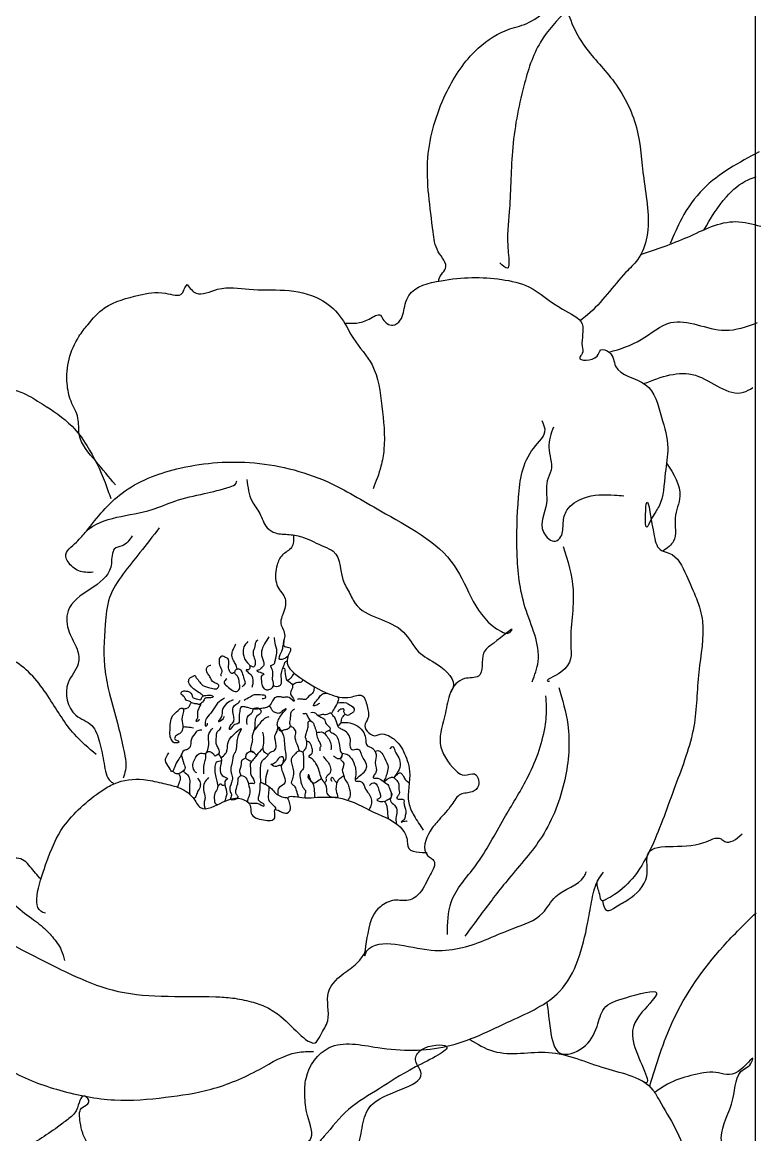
# Model space of a CAD drawing. Header units: millimetres. Extents: x 14385 to 129787, y 107826 to 186798.
# Drawn here: x 30269 to 30772, y 113952 to 114710 of the extents above; entities that cross this region are included whole.
import ezdxf

# ---------------------------------------------------------------- set-up
doc = ezdxf.new("R2010")
doc.units = ezdxf.units.MM
doc.header["$LTSCALE"] = 1000

msp = doc.modelspace()

# ---------------------------------------------------------------- linework, layer by layer
at = {"color": 2, "linetype": 'ByBlock', "ltscale": 3000}
msp.add_lwpolyline([(28937.32713804033, 115639.5779096198), (30768.23601904896, 115639.5779096198), (30768.23601904896, 112879.3519922805), (28937.32713804033, 112879.3519922805)], close=True, dxfattribs=at)
at = {"color": 8, "linetype": 'ByBlock', "ltscale": 3000}
for points, start_tangent in [([(29815.98690398876, 114747.6896776449), (29824.14331330045, 114749.7690652784), (29834.853708082, 114758.1783117878), (29840.97589906177, 114759.7089377016), (29857.80504538969, 114763.5303935881), (29869.28243376, 114762.7661024106), (29882.29036987538, 114755.8854382557), (29887.64556726639, 114749.7690652784), (29881.52337628661, 114768.118184211), (29883.82091762044, 114781.1152213437), (29885.3514653655, 114793.3479672989), (29892.2372105011, 114806.3450044312), (29908.30280267319, 114818.5777503865), (29910.59690457408, 114826.2227057184), (29912.12745231914, 114829.2819139871), (29921.31073878857, 114820.106332741), (29955.73946446704, 114803.2878397221), (29951.14782123186, 114805.5807132542), (29953.44536256616, 114813.9899597636), (29955.73946446704, 114821.6349150955), (29965.6863050923, 114832.3390786962), (29972.5720502279, 114842.2789511194), (29994.75983337977, 114847.6289893605), (30013.12296688615, 114846.100407006), (30016.1840623758, 114845.3361158285), (30020.77226617758, 114849.1596152743), (30033.78020229295, 114855.2759882521), (30043.72704291821, 114857.5688617837), (30039.1353996835, 114850.6881976288), (30038.37184552767, 114842.2789511194), (30041.42950158438, 114830.0462051642), (30056.73153960065, 114806.3450044312), (30060.55962867953, 114787.2315943211), (30060.55962867953, 114778.8223478117), (30060.55962867953, 114772.7059748343), (30066.67838022637, 114776.5274307204), (30064.38427832548, 114787.2315943211), (30070.50302987185, 114801.7572138084), (30088.86616337823, 114833.1033698733), (30104.93519498326, 114843.0432422969), (30138.60036650544, 114855.2759882521), (30168.4374489492, 114854.5116970746), (30189.09468435601, 114852.2167799834), (30245.71119318635, 114835.3982869645), (30284.73156209907, 114814.7542509406), (30321.45782911137, 114790.2887590302), (30349.00080965378, 114778.8223478117), (30350.53135739884, 114777.2917218979), (30337.52342128346, 114768.8824753885), (30322.2213832672, 114767.3538930339), (30313.80509038654, 114765.8253106794), (30309.98044074106, 114761.2375200561), (30301.56414786039, 114755.1211470787), (30289.32320533379, 114746.7119005693), (30266.37186802609, 114737.5363193231), (30242.65353712917, 114729.8913639912), (30216.63766489842, 114729.8913639912), (30185.27003471006, 114732.1842375228), (30170.73155085009, 114732.9485287003), (30154.665958678, 114729.8913639912), (30147.01321995317, 114729.8913639912), (30160.02115606854, 114720.7178263043), (30172.26209859469, 114707.7207891715), (30188.33113020018, 114689.3716702389), (30198.27797082544, 114677.9032154612), (30204.39672237227, 114676.3746331067), (30200.57207272633, 114671.0225513063), (30182.20893922041, 114663.3775959739), (30169.08608961711, 114651.7373787575), (30169.08608961722, 114651.7373787576)], (-0.91750711148166, -0.3977193739065031)), ([(30640.1174131101, 114718.4273330493), (30622.03333018499, 114696.4914308319), (30610.67632197414, 114666.6942927141), (30602.86536932515, 114621.9955201985), (30600.73292078183, 114580.8443666233), (30600.02439755586, 114553.1745737347), (30599.31587433035, 114542.5317169128), (30594.34589345066, 114546.0793358537)], (0.2698578487824845, 0.9629001721105307)), ([(30770.98238236096, 114621.7174064678), (30732.83844733622, 114596.425005303), (30718.19117629912, 114576.2998688829), (30710.46100293146, 114559.2658326851)], (0.1842403718285406, 0.9828812163168452)), ([(30733.29615417297, 114568.2814634568), (30748.70632431295, 114591.1670867812), (30763.50617111113, 114602.770769031), (30768.84632200387, 114604.8558056962)], (-0.6970997515376726, -0.7169741532343513)), ([(30690.26716149948, 114551.6960056754), (30722.31072128203, 114563.6989951742), (30755.11450541404, 114574.2148322326), (30772.05041253951, 114571.0419503611)], (-0.9656537718452026, -0.2598322399571187)), ([(30488.484920096, 114505.0945653388), (30505.40215258778, 114507.8320800404), (30512.989542083, 114510.3599628916), (30514.6748643188, 114507.8320800404), (30521.41959269589, 114503.6203043282), (30526.47899883718, 114506.9901336099), (30529.85308274219, 114517.9436114447), (30532.38106609613, 114523.8413235776), (30554.30401289661, 114533.9528549819), (30595.62192314363, 114534.7948014124), (30614.17078603909, 114529.73903571), (30636.9363939577, 114514.573782163), (30650.42585071188, 114504.4622507587), (30650.42585071188, 114489.2969972117), (30650.42585071188, 114484.2412315093), (30648.74052847561, 114481.7133486581), (30660.54466299398, 114482.5573386483), (30663.07608578133, 114486.7691143605), (30668.97815304028, 114485.0831779398), (30673.19145863049, 114475.8156365256), (30693.4290831947, 114463.1782658294), (30704.50061845558, 114441.054692874), (30708.71392404533, 114419.9917271941), (30707.02860180952, 114403.1405372264), (30702.81185678637, 114380.3916351262), (30697.75245064509, 114371.9660401421), (30694.38180617301, 114366.0683280092), (30693.53914505488, 114374.4939229933), (30694.38180617301, 114382.9195179769), (30699.4412123143, 114360.1706158768), (30704.50061845558, 114350.0590844725), (30709.5600245964, 114348.375191611), (30721.4054323124, 114333.0260177271), (30732.36690571264, 114301.8515206429), (30729.83548292529, 114267.307194277), (30726.46139902028, 114230.2349850598), (30713.81460338423, 114189.7909030023), (30697.79372384271, 114148.5069180729), (30685.98958932434, 114128.2858988235), (30672.50013257016, 114115.646484568), (30666.59806531121, 114112.2766552863), (30664.06664252386, 114111.4347088558), (30662.38132028806, 114115.646484568), (30660.69599805179, 114124.0720795521), (30664.91274307494, 114130.8137816747)], (-0.41658098069893, 0.9090986120987745)), ([(30332.43993911066, 114394.8559478342), (30319.0651065975, 114410.9382689073), (30307.86783441342, 114429.0906433884), (30306.9778156142, 114440.3864489838), (30302.2864288186, 114451.7690742712), (30299.6105498398, 114463.8158563303), (30300.94848932943, 114480.5546505365), (30307.65194450889, 114495.9549134032), (30313.68127079366, 114503.9901885612), (30325.07267333579, 114515.3728138486), (30348.52272844838, 114524.0763328967), (30366.61414673657, 114525.4148642367), (30378.00554927869, 114525.4148642367), (30379.34692820127, 114528.0939704755), (30381.35555715219, 114531.4413206049)], (-0.3412500684246308, -0.93997254789711)), ([(30381.35555715219, 114531.4413206049), (30387.38832287036, 114525.4148642367), (30402.12973328552, 114528.0939704755), (30423.57115944719, 114528.0939704755), (30447.69190402061, 114527.4236830261), (30471.8126485945, 114521.3972266575), (30485.21611952002, 114510.0146013701), (30494.59545367828, 114494.6163820631), (30507.32479571004, 114476.5370129577), (30514.0282508895, 114448.4155934637), (30515.36619037867, 114418.9556426301), (30513.35756142822, 114407.5730173427), (30507.99548517133, 114392.1727544766)], (-0.6688475818519359, 0.7433995643332177)), ([(30668.81055438437, 114485.2273205266), (30690.57496735838, 114493.8049403292), (30710.71496504929, 114505.408622579), (30747.63829413441, 114500.1507040572), (30769.76177645114, 114505.408622579)], (-0.9772041159283582, -0.2123019449102533)), ([(30692.52688169398, 114463.8084326175), (30727.49829644349, 114469.5097305935), (30760.30208057549, 114457.9060483289), (30766.71026164677, 114461.0789302003)], (-0.9994645843259486, -0.03271917905691924)), ([(30204.29697881138, 114291.0901373818), (30199.42330205964, 114295.9640263065), (30181.74805518019, 114303.8807750254), (30164.68158796581, 114316.6714126689), (30159.80447178113, 114334.9408327888), (30159.19569211605, 114345.2955477496), (30154.78977827041, 114353.8560176471), (30160.41669087915, 114371.4837601481), (30167.72892572323, 114384.2743977916), (30173.214821573, 114394.6270691927), (30173.82360123808, 114399.4989145582), (30173.214821573, 114401.3258565704), (30186.62173193239, 114401.3258565704), (30185.40417260269, 114405.5907648241), (30178.09193775814, 114409.853629519), (30175.6533796658, 114411.0715908602), (30177.47971866012, 114417.1613975668), (30180.52705641754, 114422.6422236029), (30182.96561450989, 114426.9050882978), (30184.18661327299, 114433.6059192347), (30192.71640744677, 114436.650822588), (30196.37596430222, 114440.9136872825), (30198.20230329654, 114445.1765519774), (30203.6881991463, 114455.5312669377), (30213.42179491755, 114461.1224451761), (30233.67661664786, 114464.1039981914), (30245.36724987265, 114463.2048321001), (30259.75783810823, 114460.8097806035), (30269.94887848629, 114457.2151597992), (30282.53720375907, 114450.0259181901), (30302.92272394861, 114434.7482688816), (30313.11376432667, 114421.5693549717), (30325.40285891679, 114396.4070093411), (30329.29973665869, 114385.6251904869)], (-0.7975955635621481, -0.6031926035570888)), ([(30616.31699231511, 114260.5879713067), (30620.44087264373, 114274.4903052079), (30611.68063644937, 114311.0454939229), (30606.05028440815, 114348.2566651718), (30607.0821143483, 114386.3567847156), (30617.38665601995, 114419.8241553318), (30625.11506227369, 114432.6965353473), (30623.05484182585, 114438.3592381606)], (-0.05232132134333185, -0.9986303016296312)), ([(30630.78324807959, 114434.2394226168), (30627.6911976916, 114420.3391322747), (30629.2389426023, 114404.8918675443), (30626.66280718439, 114397.6842339018), (30626.14689221384, 114382.239012731), (30624.08667176648, 114362.673976016), (30632.33099299029, 114356.4942527006), (30635.93551891542, 114359.5841143585), (30637.48326382611, 114368.8516557727), (30640.05939924403, 114377.6042202443), (30651.39233142242, 114385.8418077727), (30672.5207691692, 114387.9017155448), (30678.70143051224, 114387.3867386014)], (-0.7113211213404199, 0.7028671726115878)), ([(30312.78701817861, 114363.2563904158), (30324.05460112786, 114377.113766013), (30337.0590978103, 114389.242290444), (30374.33223469101, 114405.6990734672), (30423.73969167063, 114410.0293756186), (30476.61753668322, 114397.0364256047), (30513.02393641428, 114377.113766013), (30563.30156997696, 114339.8678542555), (30595.37428395788, 114294.8257637781), (30600.57470685767, 114293.9613381953), (30602.30818115745, 114295.6922329201), (30590.17386105855, 114287.0316286169), (30583.23652442556, 114280.1019190389), (30579.76957582601, 114264.5095615985), (30570.23546717654, 114262.7766233145), (30560.70135852706, 114253.2495498692), (30557.23440992751, 114239.3901307129), (30553.76402189455, 114218.6010019791), (30564.16830712708, 114200.4112806714), (30570.23546717654, 114196.947447662), (30577.16936437611, 114197.8139168045), (30579.76957582601, 114190.0177380841), (30575.43589007633, 114185.6874359327), (30567.63525572664, 114183.9544976482), (30561.56809567718, 114177.0247880703), (30552.89728474442, 114166.631245483), (30546.83012469497, 114158.8350667625), (30545.09665039519, 114142.3762401801), (30549.43721501122, 114138.5976990389), (30546.83700356132, 114129.0685820345), (30539.90310636174, 114116.9421011626), (30532.10247201205, 114111.7453298692), (30522.56492392963, 114111.7453298692), (30513.03081528016, 114107.4129841582), (30504.36344378081, 114089.2232628504), (30502.62996948103, 114074.4994181118), (30503.49670663115, 114077.0967819791)], (-0.5510328521886808, 0.8344835503524365)), ([(30707.90736136527, 114409.6987210413), (30716.9705703893, 114387.1054558021), (30713.76647985366, 114372.3288916808), (30712.69844964531, 114356.4644823384), (30705.33217030531, 114349.6911013844)], (-0.9908189618626256, 0.1351953579582862)), ([(30317.26859955315, 114335.2371488873), (30307.47653341864, 114336.2671027731), (30300.26404213544, 114342.4447825297), (30298.71973665815, 114346.0496211306), (30305.93222794135, 114355.8321394881), (30312.78701817861, 114363.2563904158), (30357.5030883631, 114378.0721953234), (30372.96334030351, 114383.7369416959), (30393.05650867627, 114388.8846675668), (30410.57354163111, 114393.5194600534), (30414.69742195972, 114396.0943447685), (30415.2133369298, 114397.637232038)], (-0.8453904058078126, -0.5341489134764784)), ([(30421.99589907157, 114398.5936177892), (30425.60042499669, 114383.6633735614), (30430.75269583252, 114375.4237424738), (30435.90496666834, 114365.6412241163), (30441.57315247424, 114362.0384290747), (30450.84930363821, 114361.0084751889), (30460.63793033978, 114358.9485674168), (30474.5504373695, 114352.7708876601), (30480.79300850874, 114349.6238063418), (30488.52141476248, 114327.4838849122), (30491.09755018039, 114322.8511359848), (30495.73390604614, 114314.0965279539), (30528.71119094139, 114294.5335347986), (30539.01573261304, 114281.1461778402), (30551.89640970214, 114272.3936133685), (30562.31489516399, 114256.3606658781), (30560.99410936062, 114253.9039811766)], (-0.7087191097852626, 0.7054907677816804)), ([(30362.21855119069, 114365.4756958133), (30349.21405450825, 114348.6592463537), (30337.74010557088, 114334.1356704256), (30328.56025853439, 114318.0835121435), (30325.49916304473, 114299.7364367701), (30325.49916304473, 114267.6321202053), (30328.56025853439, 114252.342209541), (30333.91545592539, 114232.4685953723), (30337.74010557088, 114215.6521459127), (30339.26721388299, 114200.3622352483), (30337.74010557088, 114195.0121970072)], (0.1726193307058037, 0.9849886124553321)), ([(30343.85885711771, 114360.1256575722), (30336.97311198211, 114353.2449934173), (30331.6179145911, 114350.9521198853), (30330.85436043527, 114349.4235375307), (30329.32381269021, 114338.7214174897), (30300.25372383615, 114308.9099744565), (30301.02071742492, 114294.3863985289), (30306.37591481593, 114282.9199873104), (30307.13946897176, 114272.9821584465), (30300.25372383615, 114259.9871648734), (30305.6089212267, 114237.8186336134), (30316.31931600824, 114230.9400130178), (30321.67451339879, 114219.4736017992), (30324.73560888891, 114204.9500258712), (30329.32381269021, 114192.7193234756), (30331.6179145911, 114191.1907411211)], (0.1280725408678925, 0.9917648029022013)), ([(30453.76164372254, 114360.6662579538), (30452.45207947923, 114352.1986910568), (30446.2714181362, 114347.0489216272), (30442.66345277766, 114340.3562649277), (30442.14753780758, 114327.9988618551), (30444.20775825542, 114323.3661129277), (30447.29980864341, 114319.2462973839), (30447.81572361349, 114310.4937329122), (30445.23958819557, 114300.1962376118), (30447.81572361349, 114291.9586500835), (30447.81572361349, 114284.751016441), (30451.42368897202, 114283.7210625552), (30449.87594406132, 114277.5413392394), (30458.12026528514, 114263.6410488973), (30478.2168730913, 114252.3135997111), (30492.64185565815, 114250.253691939), (30500.37026191142, 114251.2836458248), (30503.97822726995, 114244.0760121823), (30504.49414224003, 114235.838424654), (30502.43048235925, 114230.6886552239), (30510.16232804593, 114223.9959985244), (30512.73846346384, 114225.0259524107), (30518.4032098368, 114223.9959985244), (30525.11698331556, 114218.7563124856), (30531.301084092, 114206.9138863564), (30532.84538956929, 114199.7062527139), (30532.32947459922, 114178.0813082273), (30535.93743995728, 114169.3287437556), (30542.12154073373, 114159.5462253981)], (-0.4041369444875895, 0.9146984913621728)), ([(30637.51421872398, 114352.7606698636), (30644.21423447051, 114323.4131147915), (30642.66648955981, 114285.8279721907), (30635.96991324669, 114267.292889362), (30627.2096770528, 114261.1152096053), (30628.24150699296, 114261.1152096053)], (0.09847506162847985, 0.9951395189807646)), ([(30319.41480582918, 114211.0847908824), (30304.54613638821, 114224.88290326), (30287.55189726979, 114249.2952626285), (30265.24717339093, 114273.707621997), (30249.84539181425, 114282.1986108783), (30238.69131015812, 114290.1582743426), (30225.41509825841, 114293.3421397281), (30214.26101660274, 114292.8108143106), (30207.35807430104, 114291.218881618), (30204.29697881138, 114291.0901373818), (30193.98211884045, 114286.4451270986), (30192.48596542666, 114282.7278927362), (30187.17548066669, 114279.5440273506), (30186.64580796391, 114272.6449711623), (30181.33532320394, 114274.7682292725), (30179.73942622973, 114276.360161965), (30177.08418384951, 114275.29955469), (30173.89926876698, 114269.9924311938), (30160.08994473109, 114263.6226568634), (30152.12421759136, 114251.9478025965), (30139.91079053015, 114230.1900267557), (30139.45334592287, 114182.8611934239), (30146.81029339798, 114153.6280776726), (30155.83880537667, 114137.7087507446), (30166.45977489662, 114115.9489313441), (30179.20631409402, 114106.3973351873), (30190.89006845246, 114101.0902116916), (30210.00987724785, 114093.1305482274), (30223.81920128374, 114086.2314920391), (30228.06690120522, 114081.4536504012), (30227.53722850245, 114079.8617177087), (30208.41741970659, 114089.4153574247), (30191.95285329095, 114095.2517627783), (30176.02139901102, 114102.150818967), (30164.33764465258, 114109.5812005729), (30154.77602053818, 114123.9106383675), (30153.18356299691, 114133.4622345243), (30152.65389029414, 114141.4218979881)], (0.9252330922708363, 0.3793991631078621)), ([(30415.31570836587, 114269.3938661014), (30414.41287780192, 114272.5190934998), (30412.88712039974, 114275.2387065303), (30411.81909022119, 114278.4115883869), (30412.27681744483, 114281.403162719), (30413.49742335465, 114284.3947370511), (30414.41287780192, 114286.4797737163)], (0.01730202541968224, -0.999850308754454)), ([(30422.65196776774, 114288.0208877635), (30420.05818018701, 114284.5760445905), (30419.60045296338, 114279.7713949096), (30422.34681627539, 114273.606938706), (30423.87257367757, 114271.8845171195), (30423.10969499138, 114268.8929427874), (30421.5839375892, 114268.7116352481), (30423.87257367757, 114266.3546372962), (30425.55090681103, 114264.2696006459), (30426.00863403466, 114259.1929896486), (30425.39833107975, 114256.6546841574)], (-0.08722432967996585, 0.9961886951335478)), ([(30423.82129273575, 114271.9950215458), (30427.07666421321, 114271.0686332148), (30427.99211866048, 114273.3349774045), (30427.22923997429, 114276.7798205775), (30426.4663612583, 114280.5872788143), (30427.68696716812, 114285.0293134314), (30428.75499737647, 114288.6554641437), (30429.67045179394, 114289.2900405091)], (-0.3203730730755671, -0.9472914514805448)), ([(30436.99408731249, 114291.3750771743), (30434.0951482692, 114286.4797737163), (30432.41681513574, 114282.9442767811), (30432.41681513574, 114277.1424356413), (30433.48484531429, 114272.0658246589), (30432.11166364339, 114270.162095533), (30429.82302755502, 114268.5303277236), (30428.75499737647, 114268.258366422), (30433.48484531429, 114265.7200609159), (30432.41681513574, 114265.0854845506), (30431.95908791211, 114261.0967187744), (30432.11166364339, 114258.921028347), (30434.85802695539, 114255.3855314118), (30436.99408731249, 114255.3855314118), (30440.04560211685, 114257.4705680621), (30439.58787489322, 114262.0939102185), (30439.7404506543, 114266.6265985978), (30438.67242047575, 114270.6153643739), (30438.36726898339, 114271.7032095802), (30440.04560211685, 114272.3377859604), (30441.1136322954, 114274.2415150863), (30441.72393528011, 114276.7798205775), (30442.4868139663, 114281.2218551946), (30441.26620805648, 114287.1143500817), (30440.80848083284, 114290.740500794)], (-0.9585937788097667, 0.2847770482802505)), ([(30450.07018807367, 114278.0701916729), (30446.14863172558, 114275.8732828957), (30444.47029859212, 114275.8732828957), (30445.38575303939, 114280.5872788143), (30446.45378321793, 114283.5788531464), (30447.01622053562, 114287.0755742961), (30447.54807378713, 114289.9494939765)], (0.9308990099923898, -0.3652766529566165)), ([(30392.53368073318, 114251.0194270688), (30390.45848659065, 114252.575264619), (30387.25439605501, 114254.7509550315), (30384.20288125065, 114257.2892605376), (30382.37197238591, 114260.9154112351), (30383.1348510721, 114263.1817554247), (30385.11833569792, 114264.2696006459), (30386.6440931001, 114264.9041770112), (30387.25439605501, 114263.816331805), (30388.78015345719, 114261.9126026791), (30391.06878957537, 114258.921028347), (30395.95121324447, 114256.8359916967), (30402.51197007683, 114256.8359916967), (30402.81712153938, 114258.2864519817), (30401.2913641372, 114259.3742971879), (30398.39242509392, 114261.0967187744), (30396.86666769173, 114264.0882931065), (30395.18833452847, 114266.3546372962), (30394.88318306592, 114270.6153643739), (30397.32439491537, 114271.8845171195), (30397.47697064665, 114271.8845171195)], (-0.2146318410600782, -0.9766950254829609)), ([(30413.86542258086, 114267.4512659838), (30411.81909022119, 114266.3546372962), (30410.14075705793, 114268.0770588827), (30409.6830298641, 114272.5190934998), (30409.07272687939, 114276.5078592759), (30406.93666652229, 114277.4143969428), (30405.71606061247, 114278.0489733231), (30404.34287894156, 114277.7770120215), (30403.12227303174, 114275.2387065303), (30403.73257598665, 114271.0686332148), (30404.64803043392, 114266.6265985978), (30404.19030321029, 114265.0854845506), (30404.64803043392, 114264.9041770112)], (0.9686044864713285, 0.2486068156499618)), ([(30408.46242392447, 114262.7284865838), (30406.47893929866, 114260.4621423942), (30408.61499965575, 114257.6518756014), (30415.63348371175, 114254.2976862055), (30417.15924111393, 114256.3827228558), (30416.85408962157, 114260.1901810926), (30415.63348371175, 114264.4509081703), (30414.10772630956, 114266.1733297568), (30413.95515057829, 114267.8957513434), (30415.78605944302, 114269.5275191676), (30417.31181684521, 114269.164904089), (30418.83757424739, 114266.8079061371), (30420.05818018701, 114262.7284865838), (30420.51590741065, 114258.921028347), (30419.4478772023, 114257.923836903), (30418.83757424739, 114257.0172992211)], (-0.8845924641006649, 0.4663648490788236)), ([(30454.21811257314, 114266.6039242487), (30452.55681282666, 114264.1789468688), (30451.33620688703, 114262.5471790594), (30449.29415624891, 114261.8049651805), (30449.29415624891, 114261.8049651806)], (0.9960587460656035, 0.08869596600870654)), ([(30453.12262160692, 114258.4293441046), (30455.91347909358, 114260.1901810926), (30457.59181222704, 114260.4621423942), (30459.2701453903, 114260.6434499335), (30460.28862417315, 114262.1343357161)], (-0.5833661855194715, -0.8122092671180633)), ([(30467.76546978333, 114257.4004317589), (30467.20408386376, 114253.572456063), (30463.99999332812, 114250.5808817309), (30462.16908443358, 114248.677152605), (30458.96499389794, 114248.8584601444), (30456.52378204849, 114248.8584601444)], (0.7900415838406645, 0.6130532569055762)), ([(30634.41528946965, 114256.7624283016), (30640.59939024609, 114231.5346887733), (30638.53573036531, 114193.9475026133), (30623.07891785784, 114155.3324061267), (30600.40961406718, 114126.4998279975), (30582.37322670885, 114103.3319962409), (30570.52437955991, 114087.3697545675)], (0.3507133852745742, 0.9364828462867049)), ([(30406.78409079101, 114249.4023827475), (30402.05424285319, 114246.0481933367), (30398.39242509392, 114240.5183135134), (30394.57803157356, 114235.8949713719), (30393.51000139501, 114231.8155518186), (30393.96772861865, 114230.3650915336), (30394.88318306592, 114230.9996679139), (30395.18833452847, 114232.4501281988)], (0.3706508305553248, 0.9287722873819222)), ([(30412.58196890738, 114248.3145375413), (30408.15727246192, 114245.7762320351), (30405.25833338883, 114241.1528898936), (30404.64803043392, 114236.8921628159), (30402.6645458081, 114233.5379734051), (30405.86863634374, 114235.441702531), (30406.78409079101, 114237.1641241175)], (0.4418972120003345, 0.8970656910317838)), ([(30420.21075591829, 114248.1332300019), (30424.17772516992, 114250.4902279538), (30427.22923997429, 114251.9406882387), (30432.41681513574, 114251.7593806994), (30434.55287549284, 114251.124804334), (30434.70545122412, 114249.8556515884), (30432.41681513574, 114248.9491139066)], (-0.9922674386712217, -0.1241182103998172)), ([(30471.47620457795, 114245.9575395745), (30468.88241699722, 114244.5070792895), (30467.50923535612, 114244.3257717651), (30469.49271995213, 114247.7706149232), (30471.78135607031, 114250.6715354931), (30474.06999215868, 114252.575264619), (30477.25492480176, 114252.7040776844)], (-0.4118589087426606, -0.9112476278648438)), ([(30479.65498002362, 114238.907639432), (30481.69877916959, 114242.4220426392), (30484.29256675032, 114247.4079998594), (30484.29256675032, 114250.0369591129), (30482.8904348053, 114250.7103433334)], (-0.2627282485174784, -0.9648698707239947)), ([(30558.67209297756, 114088.3997084538), (30561.24822839547, 114110.5396298834), (30577.7368708431, 114135.2523924688), (30597.31756367919, 114167.6898091992), (30612.77437618619, 114194.4624795562), (30625.13913830568, 114229.9897579441), (30626.17096824583, 114243.8900482862), (30625.65505327575, 114251.0997254884)], (-0.3856931900058239, -0.9226270986607381)), ([(30385.57606292155, 114229.095938788), (30381.30394220736, 114229.7305151683), (30378.55757886556, 114229.4585538667), (30377.94727591064, 114227.5548247409), (30376.11636704591, 114225.2884805512), (30373.52257946518, 114223.5660589647), (30372.91227648046, 114221.4810223144), (30373.98030665901, 114220.8464459342), (30375.81121555355, 114219.7586007279), (30373.3700037041, 114218.9427168232), (30370.92879188445, 114220.8464459342), (30369.70818594482, 114224.0193278056), (30369.70818594482, 114227.5548247409), (30371.38651907828, 114237.3454316419), (30375.20091259864, 114241.1528898936), (30377.18439722445, 114242.6033501786), (30378.252427403, 114242.6033501786), (30377.94727591064, 114236.7108552766), (30378.40500313428, 114230.8183603746), (30378.40500313428, 114229.7305151683)], (0.9915648290805107, -0.1296116882481579)), ([(30378.73447836656, 114242.3109570898), (30382.21939662483, 114243.2379265439), (30383.44000256446, 114245.232309432), (30384.20288125065, 114246.5014621776), (30385.88121438411, 114246.0481933367), (30388.017274771, 114245.8668858123), (30389.84818363574, 114245.4136169714), (30390.45848659065, 114245.8668858123), (30389.23788068083, 114242.4220426392), (30388.32242623356, 114238.4332768631), (30388.017274771, 114235.2603949916), (30387.25439605501, 114233.991242246), (30389.23788068083, 114234.3538573098), (30389.69560790446, 114235.441702531)], (-0.8404967293673081, 0.541816618352426)), ([(30422.19424054411, 114231.6342442942), (30423.10969499138, 114237.7080467206), (30426.16120976594, 114240.6996210527), (30426.39543180855, 114242.1123260217), (30430.53179718822, 114242.2602325251), (30431.65393641975, 114240.0650446725), (30428.60242161539, 114236.8921628159), (30427.38181570556, 114229.4585538667), (30425.70348257211, 114223.7473665041), (30425.70348257211, 114220.3931770933), (30425.09317958739, 114213.1408756834), (30427.16979472607, 114212.086442098), (30427.59573098936, 114211.6198787584)], (-0.1408854081175605, 0.9900259096506256)), ([(30451.75262802024, 114230.7762709316), (30449.5052980223, 114228.1894011211), (30446.91151044157, 114227.7361322802), (30445.51298649167, 114226.9641134479), (30443.70741987613, 114228.8239774865), (30442.79196545866, 114230.8183603746), (30443.24969268229, 114233.991242246), (30444.92802581575, 114237.2547778797), (30447.67438912776, 114240.6089672905), (30448.89499506739, 114242.2407350999), (30446.14863172558, 114240.5183135134), (30443.85999563721, 114239.1585070056), (30441.26620805648, 114239.7024296087), (30439.43529916194, 114240.9715823543), (30438.36726898339, 114243.0566190046), (30437.44481362507, 114244.2821413209)], (0.7205667551387608, -0.6933855719502657)), ([(30457.9379726043, 114213.6223208042), (30456.21863058594, 114218.1268329036), (30454.99802464631, 114223.6567127269), (30455.30317613867, 114226.9202483755), (30454.54029742267, 114228.3707086456), (30453.47226724413, 114229.4585538667), (30452.40423706558, 114230.0024764699), (30451.48878264811, 114231.4529367548), (30451.64135837939, 114234.9884336901), (30451.94650984195, 114237.88935426), (30452.40423706558, 114240.337005974), (30454.3877216914, 114242.2407350999)], (0.1231110764431153, -0.9923928974237056)), ([(30483.86500639084, 114246.2448467901), (30489.78529340413, 114246.2295008761), (30492.37908098486, 114244.7790405911), (30495.12544429686, 114242.1500813377), (30494.66771707323, 114240.2463522118), (30492.68423244741, 114238.7958919269), (30491.15847504523, 114237.7987004828), (30489.17499044922, 114238.4332768631), (30488.10696024087, 114240.2463522118), (30488.10696024087, 114241.9687737983), (30486.12347564485, 114241.8781200361), (30484.59771824267, 114241.1528898936), (30483.98741525796, 114239.883737148)], (0.004742336893294669, 0.9999887550571709)), ([(30426.67727366963, 114227.0705208921), (30429.51787606266, 114230.3650915336), (30436.2312086263, 114236.7108552766), (30437.14666307357, 114236.8921628159)], (-0.7293081297694838, -0.6841853928959153)), ([(30457.28067717643, 114182.0974385076), (30455.91347909358, 114186.6699755353), (30454.23514596012, 114189.7522036296), (30452.70938855794, 114191.0213563752), (30453.31969151285, 114194.4661995482), (30453.31969151285, 114202.8063461792), (30453.01454002049, 114209.5147249859), (30454.54029742267, 114211.0558390331), (30456.52378204849, 114213.0502219212), (30458.20211521175, 114213.5941445243), (30460.03302407649, 114212.959568159), (30460.79590279248, 114213.5941445243), (30462.47423592594, 114215.7698349517), (30462.77938738849, 114217.6735640627), (30462.93196314957, 114219.7586007279), (30462.32166019466, 114221.5716760766), (30462.01650870231, 114223.6567127269), (30462.62681165722, 114225.9230569315), (30463.54226610449, 114229.0052850258), (30463.84741756704, 114232.3594744217), (30463.99999332812, 114233.5379734051), (30465.22059923795, 114233.991242246), (30467.35665959504, 114232.3594744217), (30467.96696254995, 114230.8183603746), (30469.18756848958, 114226.9202483755), (30469.95044717577, 114222.8408288222), (30471.62878033903, 114219.305331887), (30472.23908329394, 114216.4044113171), (30471.78135607031, 114215.5885274124), (30471.78135607031, 114213.5034907621)], (-0.4162179541982652, -0.9092648759316566)), ([(30465.79163739551, 114233.8748474912), (30463.69484183576, 114236.6202015143), (30462.47423592594, 114238.886545704), (30460.18559980777, 114238.7052381646), (30460.03302407649, 114238.7052381646)], (0.6732313759037597, -0.7394318863145751)), ([(30465.67832646158, 114239.7930833709), (30467.81438681867, 114239.7024296087), (30471.62878033903, 114236.8921628159), (30474.83287087467, 114235.1697412294), (30476.05347678449, 114231.9062055957), (30478.7998400965, 114228.5520161849), (30478.49468863395, 114227.3735172015), (30480.78332472232, 114225.5604418528), (30483.52968806413, 114223.0221363616), (30485.36059692886, 114215.2259123486), (30486.27605137613, 114212.5062993181), (30490.09044486668, 114211.2371465725), (30492.22650522378, 114209.6053787482), (30495.43059578922, 114203.8941913855), (30496.19347447541, 114199.9054256093), (30496.04089874413, 114196.0073135954), (30496.04089874413, 114193.1063930404), (30498.3295348325, 114192.9250855011), (30500.4655951896, 114192.1092015964), (30502.90680703905, 114187.48585944), (30505.65317035106, 114183.5877474409), (30506.41604906705, 114176.1541384917), (30505.07061141799, 114173.4461354256)], (-0.06163258209940847, 0.9980989053314105)), ([(30495.75003277755, 114193.8592412552), (30499.39756501105, 114197.0951588166), (30502.60165557649, 114199.9054256093), (30503.66968575504, 114202.9876537037), (30501.8387768605, 114207.7923033994), (30500.00786799577, 114211.3278003347), (30499.24498927977, 114213.5034907621), (30497.26150465396, 114214.5913359684), (30493.75226262596, 114214.2287209046), (30492.68423244741, 114216.0417962533), (30492.53165671614, 114221.2090610129), (30491.61620226887, 114224.1099815678), (30489.02241468814, 114227.0109021377), (30486.27605137613, 114228.4613624227), (30484.29256675032, 114230.0024764699), (30482.46165788558, 114235.2603949916), (30480.63074899104, 114237.7080467206), (30479.25756732014, 114239.1585070056), (30475.59574956086, 114238.1613155615), (30473.45968920377, 114238.342623086), (30470.65726929577, 114237.5987259058), (30469.56021409936, 114238.6044037697)], (0.9988565824298015, 0.04780719335682866)), ([(30483.9430097132, 114230.554933879), (30485.97089988377, 114232.4501281988), (30486.58120286849, 114234.7164723885), (30487.1915058234, 114236.5295477372), (30489.0305530075, 114238.5475294358)], (-0.9468923141583415, 0.3215508441722096)), ([(30486.33931293932, 114232.9634173158), (30492.22650522378, 114232.6314357382), (30497.56665614631, 114230.3650915336), (30501.68620112923, 114226.0137106937), (30503.05938277033, 114220.8464459342), (30503.51710999396, 114217.9455253792), (30504.73771593359, 114216.7670263958), (30506.26347333577, 114216.1324500155), (30509.00983664778, 114213.6847982865), (30510.07786682632, 114211.1464927953), (30509.46756387141, 114205.616612972), (30509.92529109505, 114198.8175804031), (30508.39953369286, 114196.5512362134), (30508.09438220051, 114195.4633909923), (30511.14589700487, 114194.9194683891), (30514.96029049542, 114192.6531241995), (30518.01180529979, 114190.5680875492), (30519.38498697069, 114187.3952056777), (30520.60559288051, 114182.8625172984), (30519.69013846305, 114180.4148655695), (30521.82619882014, 114177.1513299358), (30523.96225917723, 114174.4317169052), (30523.96225917723, 114170.0803360504), (30523.65710768488, 114165.1850326073), (30523.96372003725, 114163.8835953084)], (0.09288478203141458, 0.9956768638805346)), ([(30391.34711040847, 114227.6560132264), (30388.61276106595, 114227.2902161123), (30386.60757154843, 114225.2875280006), (30383.87322220637, 114220.1847604348), (30383.50864229409, 114216.541094207), (30381.50345277658, 114214.5384060957), (30379.31597330293, 114213.8088554263), (30376.76391391701, 114209.6195588664), (30374.57299501041, 114206.3396461939), (30372.38551553676, 114201.2389221869), (30371.29177579994, 114199.4160672936), (30369.10429632629, 114202.1503496335), (30366.55223694036, 114206.885276526), (30368.92200637015, 114212.1699208694)], (0.8143889025729288, 0.5803194942150923)), ([(30387.8836012414, 114198.5066834062), (30386.06070168002, 114200.3274947403), (30385.33154185547, 114204.1530377453), (30386.60757154843, 114207.9785807503), (30390.61795058346, 114211.9880440922), (30394.08145975054, 114211.9880440922), (30394.99290953123, 114213.2632250937), (30395.90435931191, 114222.1894921058), (30395.90435931191, 114224.1942237762), (30397.18382843782, 114226.9264625574), (30398.82443804306, 114229.1130710056)], (-0.3345340002600554, -0.9423836812413539)), ([(30392.80543005757, 114197.9590095144), (30392.62314010144, 114201.7845525195), (30393.35229992599, 114206.1577694162), (30394.08145975054, 114209.4376820887), (30394.60609011352, 114212.5452666819), (30399.18901795533, 114211.6222469781), (30400.46504764829, 114210.1651891989), (30401.55878738512, 114210.8947398679), (30403.01710703422, 114211.6222469781), (30402.65252712194, 114215.0840364278), (30401.37649742898, 114217.8183187682), (30401.19420747284, 114221.6438617732), (30402.83481707808, 114227.6560132264), (30404.11084677104, 114228.7493174507), (30404.29313672718, 114230.0244984522)], (-0.3472288422942129, -0.9377804279675603)), ([(30404.25046481274, 114208.7345539655), (30407.57435593766, 114211.8061673145), (30408.48580571834, 114213.8088554263), (30408.85038563062, 114216.9068913215), (30411.03786510427, 114222.7371659975), (30413.22534457792, 114224.7398541088), (30415.77740396385, 114227.2902161123), (30418.15061282704, 114228.7493174507), (30416.68885374453, 114225.4694047782), (30415.41282405157, 114221.2780646586), (30414.86595418316, 114216.3592174298), (30413.95450440247, 114212.3517976471), (30412.86076466565, 114210.7128630907), (30412.49618475337, 114208.5262546421), (30411.40244501655, 114203.2416102986), (30411.22015506041, 114198.6885601839), (30412.1316048411, 114195.2267707337), (30411.58473497268, 114192.1287348385), (30410.673285192, 114185.7528298299), (30411.58473497268, 114183.3843446041), (30410.74379775533, 114180.6621397616), (30416.14198387612, 114182.1091636026), (30415.0482441393, 114183.748098159), (30414.86595418316, 114187.9394382786), (30415.95969391998, 114192.1287348385), (30416.5065637884, 114195.4086475109), (30418.33290278318, 114196.6838285129), (30421.97870190593, 114194.3153432871), (30423.43702155503, 114189.578372835), (30423.8016014673, 114183.748098159), (30422.52030303306, 114178.7573220375), (30428.1868787139, 114177.8912572123), (30430.9246674889, 114177.1637501025), (30433.8413067871, 114176.0704458782), (30433.8413067871, 114176.797952988), (30432.01840722573, 114178.2570543268), (30430.01321770821, 114180.0778656609), (30430.19550766435, 114182.8101044416), (30431.10695744504, 114189.1880530093), (30431.47153735731, 114191.9202917901), (30433.8413067871, 114191.1907411211), (30438.94542555942, 114187.7309952302), (30441.49748494534, 114184.8148361126), (30448.97137314698, 114181.7188437765), (30450.16265805252, 114181.5937426799)], (-0.2433157895970822, 0.969947125637655)), ([(30431.49330881529, 114191.9322661985), (30431.28924740118, 114199.755298137), (30432.74756705028, 114207.0426305921), (30436.21107621689, 114210.3204997054), (30437.48710591032, 114212.3252313764), (30440.76832512079, 114213.7822891555), (30442.05123367964, 114217.0867245395), (30441.13978389895, 114223.8263831029), (30442.96268346033, 114228.1995999997), (30443.3272633726, 114229.6566577789), (30445.33245289011, 114227.2881725531), (30447.15535245149, 114222.9149556563), (30447.7022223199, 114217.4504780944), (30448.24909218831, 114212.5316308651), (30448.24909218831, 114207.6127836362), (30445.69703280239, 114203.9691174084), (30446.42619262694, 114198.8683934019), (30448.06680223218, 114193.4018722808), (30447.88451227604, 114191.7629377244), (30444.05642319715, 114188.6649018291), (30443.0600273232, 114183.6262967069), (30443.0600273232, 114183.6262967067)], (-0.4589089744739075, 0.8884832880517824)), ([(30432.75100648368, 114226.3767451064), (30433.2978763521, 114218.9075358736), (30433.11558639596, 114213.8068118671), (30434.93848595733, 114211.9839569738), (30436.64696257724, 114211.0861206436)], (-0.1182904653461934, 0.992979035935896)), ([(30469.37287159171, 114225.9040999893), (30473.9174164274, 114226.195018233), (30476.66377973941, 114223.2940976632), (30478.64726436522, 114220.1212157917), (30479.41014308122, 114216.2231037927), (30479.25756732014, 114214.2287209046)], (-0.6131995070562142, 0.7899280755524619)), ([(30475.139632612, 114225.4716522133), (30476.66377973941, 114227.0109021377), (30478.51594548312, 114227.5553832042)], (-0.9116992914653066, -0.4108581287277372)), ([(30483.11374102335, 114181.6951803327), (30478.64726436522, 114182.5905559969), (30476.81635550049, 114184.6755926472), (30476.35862827685, 114188.7550121856), (30475.13802233723, 114191.4746252161), (30472.84938624885, 114195.0101221514), (30471.32362884667, 114199.72411807), (30469.49271995213, 114204.2568064642), (30467.35665959504, 114207.1577270192), (30465.37317496922, 114208.7894948435), (30464.30514479068, 114209.4240712088), (30466.44120514777, 114212.0530304772), (30466.44120514777, 114215.2259123486), (30465.06802350667, 114218.8520630461), (30462.87209661107, 114220.0574612892), (30462.87209661095, 114220.0574612892)], (0.9092648759205691, -0.4162179542224866)), ([(30377.35666495014, 114210.9244467935), (30379.13368334679, 114204.7007116371), (30379.86284317134, 114201.4207989646), (30377.85765365383, 114199.234190516), (30375.85246413632, 114198.1408862921), (30373.47925527359, 114198.1408862921), (30371.59944628517, 114199.6695301379)], (0.2828748130224805, 0.9591568381435317)), ([(30402.66963256092, 114211.4041261962), (30404.65771663946, 114207.4329504178), (30404.29313672718, 114204.5188348594), (30406.29832624469, 114196.1381981804), (30408.85038563062, 114194.4972200643), (30407.57435593766, 114193.40391584), (30407.02748606924, 114190.3079235044), (30408.30351576221, 114184.1138952735), (30407.57435593766, 114181.197736156), (30406.97475900408, 114179.2652349473)], (-0.260306838106758, 0.9655259447756244)), ([(30418.1300593979, 114196.6390070758), (30417.25636021199, 114199.0502701795), (30418.35009994882, 114204.6966245186), (30418.89696981723, 114207.4309068585), (30421.08444929088, 114208.8879646377), (30421.63131915929, 114210.8926963087), (30424.00108858908, 114213.0772611976), (30426.18856806273, 114213.0772611976), (30427.10001784342, 114212.1678773102), (30428.63638839754, 114210.6044273071)], (-0.9858359280126935, -0.1677126203937898)), ([(30432.83157297794, 114215.4115326842), (30428.55833749252, 114210.5268991946), (30426.37085801887, 114207.6127836362), (30424.36566850136, 114205.0624216327), (30424.54795845749, 114200.5073279583), (30424.73024841363, 114197.4092920635), (30427.10001784342, 114193.0381187259), (30427.10001784342, 114191.3971406098), (30424.91253836977, 114191.3971406098), (30423.15503022296, 114191.0407580272)], (0.9961548465354538, -0.08761005492480009)), ([(30460.15921142057, 114213.0104025658), (30460.6433270314, 114208.6081873041), (30460.6433270314, 114204.0754989248), (30460.33817556885, 114201.3558858943), (30458.65984240558, 114199.0895417046), (30458.50726667431, 114193.7409694058), (30459.2701453903, 114190.8400488508), (30461.10105425504, 114187.5765132171), (30461.86393297103, 114186.6699755353), (30461.55878147867, 114183.6784012031), (30461.44508054317, 114181.6240518182)], (0.1420555974092308, 0.989858680441156)), ([(30481.08847621467, 114210.2399551284), (30483.83483952668, 114208.4268797648), (30485.97089988377, 114208.7894948435), (30487.14188335033, 114211.9906708643), (30486.42862710741, 114209.1521099073), (30485.8183241525, 114207.9736109239), (30487.49665728596, 114206.1605355751), (30487.03893006232, 114200.3586944502), (30487.95438450959, 114197.2764663559), (30488.5646874645, 114194.7381608498), (30490.54817209032, 114191.4746252161), (30491.76877802995, 114188.1204358202), (30492.0739294925, 114182.2279409182), (30490.90011886612, 114179.9205904046)], (0.05590207345239873, 0.9984362564449083)), ([(30509.26128023607, 114213.2890890791), (30511.14589700487, 114213.8661058259), (30513.89226031688, 114212.0530304772), (30516.02832070377, 114208.3362260026), (30518.16438106087, 114202.3530773383), (30517.2489266136, 114197.7297351819), (30515.87574494269, 114194.0129307073), (30514.920204091, 114192.681676488), (30519.23241123941, 114195.1007759285), (30521.82619882014, 114195.4633909923), (30523.65710768488, 114193.8316231829), (30525.33544084814, 114191.5652789932), (30525.48801657942, 114188.3017433447), (30525.79316804197, 114184.4036313456), (30524.57256213215, 114182.4999022198), (30524.26741063979, 114181.0494419348), (30528.99725860741, 114180.2335580301), (30528.99725860741, 114178.3298289043), (30530.37044024852, 114172.4373340171), (30529.91271302488, 114169.445759685), (30528.99725860741, 114166.6354928774), (30527.0137739816, 114165.003725068), (30530.67559174087, 114165.8196089727), (30531.28589469579, 114165.7289552104)], (-0.4207078875249469, 0.9071961603613063)), ([(30519.38498697069, 114215.0446048093), (30519.9952899256, 114215.4978736502), (30521.06332010415, 114216.4950650942), (30522.89422899869, 114213.6847982865), (30525.48801657942, 114208.8801486057), (30526.40347102669, 114203.5315763217), (30524.11483490851, 114198.1830040228), (30522.18663469795, 114195.266861251), (30524.57256213215, 114197.7297351819), (30526.55604675796, 114198.5456191015), (30528.23437989142, 114196.9138512772), (30529.91271302488, 114194.1035844844), (30532.58597646246, 114191.7224650683)], (-0.4695662447983149, 0.8828972430277541)), ([(30404.75476987276, 114206.8028692081), (30401.19420747284, 114205.6100955245), (30400.10046773602, 114201.7845525195), (30400.64733760443, 114196.6838285129), (30401.55878738512, 114192.8582855079), (30402.10565725353, 114188.4850686111), (30400.28275769216, 114184.8414023833), (30399.91817777988, 114179.922555154), (30400.28275769216, 114178.1017438199), (30401.96705987572, 114176.8810247766)], (-0.2429023940624567, 0.9700507342189516)), ([(30425.16590016987, 114206.276341382), (30423.27192876453, 114207.0651097444), (30422.17818902771, 114207.7946604134), (30421.0186491817, 114208.8059798617)], (0.8351727366355951, -0.5499877271181702)), ([(30438.40543455689, 114204.6966245186), (30441.8689437235, 114203.0576899618), (30444.05642319715, 114203.7872406312), (30445.63878432382, 114203.8081581107), (30446.76928097848, 114205.5852385748), (30446.42619262694, 114209.4335949703), (30444.05642319715, 114208.8879646377), (30441.50436381123, 114205.6080519653), (30438.58772451303, 114204.3328709633)], (-0.2171417196436656, 0.9761400891215318)), ([(30473.9174164274, 114209.7866862875), (30475.90090105322, 114207.5203420979), (30478.18953714159, 114204.4381139886), (30479.10499158886, 114200.8119632912), (30478.7998400965, 114198.726926626), (30476.96893123176, 114196.823197515), (30475.90090105322, 114194.8288146269), (30475.90090105322, 114192.7437779617), (30474.79536948761, 114191.9956572331)], (0.8030139636640538, 0.5959602118938359)), ([(30375.68255453312, 114198.0932237814), (30376.58162396087, 114195.0448939561), (30375.67017418018, 114191.4012277287), (30374.75020325696, 114188.8656614581)], (0.2993207802295232, 0.9541525404896166)), ([(30378.51869007526, 114199.7508797997), (30381.50345277658, 114197.229458845), (30382.96177242568, 114194.3153432871), (30382.96177242568, 114189.7602496126), (30383.10428232595, 114184.0705239137)], (0.3378940716848658, 0.9411841458079406)), ([(30395.90435931191, 114195.4086475109), (30393.17000996985, 114191.7649812836), (30392.4408501453, 114187.2098876091), (30393.53458988213, 114181.5614897108), (30392.98772001371, 114178.8292509301), (30393.53343886777, 114174.1759965284)], (0.7121493099233047, 0.702028033895913)), ([(30473.01175558055, 114194.700953526), (30469.49271995213, 114192.2905091208), (30467.6618110874, 114191.4746252161), (30466.74635664013, 114191.8372402948), (30464.91544777539, 114195.1914296907), (30463.84741756704, 114197.2764663559), (30463.69484183576, 114197.0045050394), (30466.59378090885, 114191.927894057), (30467.50923535612, 114189.6615498674), (30467.96696254995, 114186.1260529321), (30468.25846112031, 114181.8364976695)], (-0.02656491834649874, 0.9996470902839881)), ([(30483.36413380585, 114191.9318666548), (30481.69877916959, 114193.5596618813), (30481.24105194595, 114194.375545786), (30479.86787030485, 114195.37273723), (30479.56271881249, 114193.2877005648), (30480.02044603613, 114193.1063930404)], (0.9296185638501219, -0.3685231685325047)), ([(30488.14810015436, 114196.4713237134), (30485.51317266014, 114194.7381608498), (30483.6822637954, 114192.7437779617), (30482.91938507941, 114189.8428574067), (30483.07196084049, 114185.3101690125), (30483.22201097605, 114181.6814950128), (30483.11374102335, 114181.6951803327)], (0.1778755909703567, 0.9840529833992407)), ([(30388.43047110981, 114194.8630171784), (30390.25337067118, 114191.7649812836), (30389.88879075891, 114188.4850686111), (30388.06589119753, 114184.8414023833), (30386.78986150457, 114181.7454100477), (30385.75409511465, 114181.0229201247)], (0.5917240326227399, 0.8061406013944978)), ([(30402.22016547516, 114189.3934175618), (30404.29313672718, 114191.0354306142), (30405.38687646401, 114190.1260467267), (30407.00579477742, 114190.4228590356)], (-0.9819095649081633, -0.1893504854545178)), ([(30437.04342484125, 114189.3391479806), (30436.75794608577, 114184.26920578), (30437.30481595418, 114179.3503585507), (30441.17150686507, 114173.5429223425), (30441.05027456232, 114173.4292409318)], (-0.214285805036526, 0.9767710037464503)), ([(30505.50059461978, 114189.9335111689), (30507.48407924559, 114191.5652789932), (30509.00983664778, 114191.7465865177), (30511.90877572086, 114186.8512830746), (30512.21392718342, 114181.0494419348), (30510.53559404996, 114180.4148655695), (30513.89226031688, 114178.9644052845), (30515.26544198778, 114179.2363665861), (30516.63862365868, 114177.6952525389), (30517.85922956851, 114170.3522973519), (30518.34751016309, 114167.2969455074)], (0.4383856302564902, 0.8987869820956578)), ([(30515.97182796232, 114178.7831651434), (30517.70665383723, 114180.2335580301), (30520.21779659018, 114181.8854192072), (30520.56685000262, 114184.4572635339)], (-0.9654384645411181, -0.2606311017213567)), ([(30664.26334404736, 114111.4111557224), (30667.44072642887, 114104.6930067332), (30673.34279368829, 114107.2208895844), (30681.77628373459, 114112.2766552863), (30694.42307937064, 114128.2858988235), (30694.86884287023, 114142.4372010137), (30733.20956683077, 114151.0348009237), (30745.01370134868, 114153.5626837749), (30747.54168470262, 114151.8767473546), (30759.34581922099, 114156.9325130566)], (-0.8971955604299008, -0.441633475118085)), ([(30237.27426370664, 114138.6017861574), (30235.392893782, 114129.9554867696), (30235.01799557044, 114116.7970084527), (30243.67160933709, 114094.2402009263), (30254.20659302885, 114085.9678728895), (30266.61950721184, 114079.2016480554), (30302.45496104204, 114061.2142391184), (30330.30749056686, 114050.6715167023), (30363.64935537439, 114046.453610312), (30400.83306699351, 114046.0122015036), (30412.22790896904, 114045.1682115139), (30424.88846233778, 114042.6382851035), (30435.44064319518, 114038.8433954881), (30445.14672350104, 114032.5165359026), (30459.07642769639, 114019.4418435169), (30462.03090075927, 114016.9119171065)], (-0.8789470666611017, 0.4769193370034867)), ([(30281.6484041675, 114126.1147457818), (30274.49924852338, 114134.6148019682), (30270.35817102913, 114138.7509659862), (30259.82662677078, 114139.8790107186), (30254.9357528534, 114136.4948765219), (30254.55741520843, 114128.222548485), (30256.0638869215, 114119.9522640079), (30264.71750068862, 114107.9218304234), (30276.75551666005, 114098.5235012139), (30286.53726449481, 114090.2532167367), (30289.54676848755, 114086.8690825401), (30295.56577647349, 114077.8467682412), (30297.8254840431, 114070.7024849367)], (-0.2688784758790649, 0.9631741094988752)), ([(30148.71103304531, 113709.0772456574), (30155.64442262438, 113701.309703545), (30160.3742705622, 113698.6807442915), (30164.64639127639, 113694.7826322776), (30161.59487647202, 113691.7910579455), (30166.01957294729, 113696.1424387854), (30178.98851085093, 113715.6329988402), (30185.85441914585, 113721.6161475044), (30187.68532804039, 113727.3273348671), (30188.90593395021, 113722.9759540123), (30192.41517597821, 113714.2731923175), (30193.78835761931, 113706.9302371454), (30189.36366117385, 113700.0405507994), (30191.49972153094, 113697.8648603719), (30196.38214520004, 113709.1059275728), (30198.97593278077, 113718.6245731723), (30211.48714349058, 113740.7440924805), (30224.45608139422, 113751.5318908256), (30243.07032168296, 113767.2149926287), (30267.78759158042, 113785.7990150016), (30316.76440415171, 113841.3697745663), (30334.31061426189, 113871.9200942677), (30341.17652255681, 113891.0480392289), (30335.98894739535, 113910.2666379821), (30336.90440184262, 113918.9693996769), (30349.11046103027, 113923.3207805168), (30356.89182377246, 113925.9497397852), (30363.91030782845, 113925.0432021034), (30374.43803388264, 113924.1366644215), (30379.6256090441, 113930.3011206251), (30379.6256090441, 113932.9300798935), (30380.54106349137, 113927.6721613717), (30390.1533351281, 113924.1366644215), (30424.02514940884, 113928.5786990386), (30442.33423823502, 113933.7459637982), (30456.21863058594, 113944.2618008417), (30465.06802350667, 113948.6131816965), (30463.23711461213, 113965.1121674043), (30461.55878147867, 113979.0728476208), (30462.32166019466, 113990.404568584), (30478.03696141031, 114011.3455889088), (30511.14589700487, 114011.436242671), (30558.29180068162, 114012.2521265757), (30601.92846236017, 114029.6576499653), (30635.03739795473, 114049.6921326232), (30654.1093654671, 114095.9255541128), (30656.8557287791, 114110.7021182489), (30660.83397512115, 114124.6791261295), (30664.91274307494, 114130.8137816747)], (-0.7875531165857039, -0.6162467756963477)), ([(30462.03090075927, 114016.9119171065), (30468.462640721, 114014.6333484899), (30472.1015609774, 114019.6318945314), (30477.10249675543, 114029.6269430558), (30477.5565019293, 114049.1654135001), (30489.83527822013, 114063.2496241785), (30498.92913942796, 114070.9742783236), (30503.49670663115, 114077.0967819791), (30547.58336055151, 114077.7895485808), (30583.95880538377, 114084.604818838), (30603.30905619974, 114092.5542645056), (30623.49852870044, 114103.0458979395), (30632.38602392015, 114114.346780855), (30651.77066906739, 114128.0672379786), (30653.3837632077, 114131.2960616688)], (-0.8583379131232919, -0.5130848145240241)), ([(30696.42717379471, 113984.9052722468), (30712.24072245148, 114029.5669962031), (30746.57026395586, 114080.4237598491), (30768.84632200387, 114103.2685092997)], (-0.5195831488310683, -0.8544198917691418)), ([(30195.79841830989, 114094.3106285074), (30196.22956946876, 114085.5910246086), (30191.34714579966, 114080.6957211506), (30187.22760081675, 114076.5256478351), (30189.97396412876, 114061.9303912532), (30204.62123516586, 114048.6949411791), (30215.30153698113, 114035.1875297886), (30236.96729207423, 114013.9745481622), (30260.9216832557, 113995.9344484073), (30294.64092183497, 113982.3363832545), (30331.86940241244, 113975.7186582249), (30366.65667114046, 113977.5317335737), (30397.62954637792, 113983.061613397), (30430.58590624121, 113996.5690247726), (30456.37120631721, 114008.0820532751), (30467.50923535612, 114008.8072834027)], (-0.9535196175574285, 0.3013309458604198)), ([(30626.43593820895, 114042.4566771146), (30628.78179261473, 114023.4025399995), (30635.4192715477, 114007.527896005), (30650.75269917038, 114011.2549351317), (30660.51754653838, 114025.8501917285), (30665.39997023728, 114037.9977965963), (30680.04724127438, 114045.3407517683), (30701.10269341257, 114048.604287402), (30691.33784604457, 114035.6407986295), (30685.69254365948, 114013.7025868606), (30692.82193357509, 113987.7521932171), (30689.77090417466, 113989.5183738213)], (-0.04590245407742247, 0.9989459268197004)), ([(30396.10747437517, 113863.8486125355), (30425.85605830338, 113902.1077988905), (30450.72590393212, 113919.51332228), (30476.35862827685, 113933.5646562588), (30493.75226262596, 113937.7347295743), (30498.02438336995, 113945.1683385235), (30507.94180646923, 113973.2710064959), (30540.2878633776, 113995.6624871057), (30536.93119708088, 114003.0960960549), (30540.81578359753, 114009.7850361033), (30557.90390929789, 114012.162349052), (30536.93119708088, 113998.2007925969), (30512.06135145214, 113983.2429209363), (30491.31105080631, 113969.1915869427), (30474.68029511359, 113950.9701796484), (30466.44120514777, 113941.8141491127)], (-0.9447782107122702, 0.3277104401195073)), ([(30573.6929744184, 114017.0782239973), (30590.02755463507, 114008.8979371798), (30627.40861094382, 114008.0820532751), (30666.31542468455, 113997.2942549151), (30698.66148156312, 113982.4270370167), (30702.78102654603, 113975.7186582249), (30721.09011537221, 113936.0123079878), (30720.17466092494, 113923.5927418184), (30717.73344907549, 113920.2385524225), (30713.61390409258, 113920.2385524225), (30707.81602597621, 113920.2385524225), (30696.22026974347, 113928.5786990386), (30678.82663536456, 113937.6440758121), (30656.39800155547, 113943.445916937), (30631.52815592673, 113943.445916937), (30604.97997716453, 113938.4599597168), (30588.50179723289, 113934.2898864013), (30570.19270840671, 113921.0544363272), (30560.27528530743, 113915.2525952023), (30580.1101315358, 113910.2666379821), (30582.70391911652, 113907.8189862531), (30566.0731634238, 113901.2012612086), (30537.84665152815, 113895.3994200837), (30515.41801771906, 113882.1639700097), (30488.86983895686, 113859.5911818606), (30474.83287087467, 113818.9782939565), (30474.83287087467, 113778.4560598147), (30476.51120400813, 113756.8804631096), (30459.88044834521, 113732.0413307857), (30445.84348026302, 113720.4376485211), (30459.11756962922, 113722.0694163453), (30475.59574956086, 113727.0553735655), (30489.78529340413, 113716.9021515858), (30504.58514017251, 113706.1143532407), (30511.29847273615, 113699.4966281962), (30521.21589586523, 113699.4966281962), (30523.65710768488, 113698.6807442915), (30504.58514017251, 113680.4593369824), (30496.53084612801, 113668.3879626113), (30488.10696024087, 113637.3987973642), (30485.51317266014, 113607.5737078053), (30497.26150465396, 113583.5504593712), (30512.06135145214, 113569.4991253924), (30512.06135145214, 113574.3944288355), (30515.41801771906, 113564.5131681722), (30522.1313502827, 113570.3150092971), (30528.69210711506, 113573.5785449308), (30527.92922842887, 113562.7907465857), (30517.85922956851, 113552.9094859075), (30534.48998523143, 113566.9608199012), (30537.84665152815, 113571.9467771214), (30590.02755463507, 113695.4172086578), (30636.56315535691, 113762.7729580116), (30660.51754653838, 113792.5980475706), (30677.91118091729, 113801.6634243291), (30689.50693717983, 113809.0970332783), (30696.98314842966, 113813.2671065938), (30708.5789046624, 113814.8988744181), (30721.8529940584, 113824.8707888585), (30723.53132719186, 113836.4744711083)], (-0.6385110520862298, 0.7696126534586969)), ([(30764.57420128968, 113913.4395198387), (30764.57420128968, 113922.7768579137), (30750.99496043113, 113934.9244627815), (30745.19708228495, 113949.9729882043), (30753.13102078822, 113976.5345421296), (30760.30208057549, 113996.5690247726), (30764.57420128968, 113999.4699453425), (30766.71026164677, 114003.7306724202), (30756.64026281622, 113995.1185644877), (30741.53526452568, 113994.3933343601), (30724.44678163913, 113992.3082976949), (30708.5789046624, 113986.50645657), (30699.83342187339, 113980.772628014)], (0.9641798786546897, -0.2652492442919073)), ([(30379.61547268601, 113932.9846944226), (30380.54106349137, 113937.1001531941), (30380.08333626774, 113940.5449963671), (30376.26894277718, 113944.8057234448), (30372.91227648046, 113946.5281450313), (30366.80924690154, 113937.1001531941), (30363.45258060482, 113931.1170045298), (30361.31652024772, 113929.8478517842), (30352.31455156591, 113929.8478517842), (30339.34561366227, 113929.8478517842), (30330.80137223389, 113932.8394261163), (30314.0180408099, 113945.6216073644), (30310.20364731934, 113952.9645625365), (30308.52531418588, 113960.6701327872), (30309.44076860335, 113970.0981246245), (30313.71288934734, 113973.0896989566), (30314.47576803353, 113974.3588517022), (30311.61289907456, 113978.2684698464), (30305.93152660516, 113968.8289718789), (30299.98107272771, 113962.3925543737), (30293.11516443279, 113957.2252896142), (30268.55047026661, 113940.5449963671), (30212.7077494004, 113878.8097805989), (30168.7659362593, 113811.907300086), (30146.94262567174, 113736.0093031912)], (0.9217001311180226, -0.38790316871227))]:
    msp.add_spline(points, degree=3, dxfattribs=dict(at, start_tangent=start_tangent))
for points, start_tangent, end_tangent in [([(30552.79094490397, 114533.6907428723), (30557.39950271801, 114542.3702757287), (30552.42952183832, 114553.7222476264), (30548.88002684305, 114567.2036083124), (30545.35460788023, 114617.7387861817), (30557.42357874999, 114661.0172849854), (30577.30350226827, 114690.107351586), (30597.89538844547, 114704.2957837891), (30624.87430195429, 114717.7771444752), (30636.94671225699, 114726.2906125088), (30637.6552354825, 114724.8723823561), (30642.62521636218, 114711.3910216701), (30651.14469223714, 114695.0732006792), (30671.02461575542, 114670.951026731), (30687.3550442789, 114638.3133411894), (30692.32502515859, 114603.5483104193), (30694.45747370191, 114563.8174305561), (30688.06700693781, 114548.2087246415), (30680.25605428882, 114539.6932130486), (30653.98566400597, 114510.6051900073), (30649.13081141259, 114506.6726554515)], (-0.1759418843007466, 0.9844005553374617), (-0.77705574038484, -0.6294317884687491)), ([(30446.51202177955, 114269.7924255647), (30448.89499506739, 114262.36587152), (30451.18363115576, 114260.4621423942), (30453.16711578157, 114258.2864519817), (30452.2516613343, 114254.7509550315), (30451.94650984195, 114251.7593806994), (30454.08257022884, 114248.5864988428), (30454.23514596012, 114247.4986536217), (30450.8784796634, 114249.8556515884), (30447.3692376652, 114250.0369591129), (30444.92802581575, 114250.3089204293), (30441.57135951903, 114250.0369591129), (30439.43529916194, 114247.679961161), (30437.29923880484, 114244.1444642258), (30434.55287549284, 114242.8753114802), (30431.50136068847, 114242.4220426392), (30428.14469439175, 114241.9687737983), (30423.26227072265, 114242.8753114802), (30420.66848314193, 114243.5098878455), (30418.22727129248, 114243.5098878455), (30417.15924111393, 114240.5183135134), (30416.70151389029, 114236.0762788963), (30416.24378666666, 114232.4501281988), (30414.71802926448, 114231.8155518186), (30413.03969613102, 114231.1809754532), (30410.29333281901, 114228.1894011211), (30410.14075705793, 114229.2772463274), (30413.03969613102, 114233.5379734051), (30413.03969613102, 114236.8921628159), (30413.64999908593, 114244.5070792895), (30416.70151389029, 114246.8640772563), (30417.46439260629, 114247.9519224626)], (0.799275884284228, 0.6009642758115206), (0.8597015376218898, 0.5107966975329407)), ([(30440.23990925669, 114258.437391156), (30443.55484414485, 114257.6518756014), (30445.53832877066, 114263.0004479003), (30445.53832877066, 114266.6265985978), (30446.75893468049, 114270.4340568346), (30447.21666190412, 114271.7032095802), (30449.40547080443, 114274.8726906428)], (-0.7522574306911899, -0.6588693026465035), (0.9999778093627031, -0.006661890285000817)), ([(30384.15096958703, 114246.4787593046), (30380.99879071501, 114247.9519224626), (30378.86273035791, 114250.9434967947), (30377.18439722445, 114252.8472259205), (30377.94727591064, 114254.1163786661), (30380.54106349137, 114254.2976862055), (30382.37197238591, 114254.1163786661), (30384.81318420556, 114250.9434967947), (30385.11833569792, 114250.0369591129), (30387.55954754737, 114249.0397676688), (30390.91621381429, 114248.7678063673), (30391.5265167692, 114250.3089204293), (30394.12030434993, 114251.3061118734), (30398.54500082519, 114251.124804334), (30399.15530378011, 114250.6715354931), (30396.4089404681, 114249.6743440491), (30393.51000139501, 114249.4023827475), (30391.83166826156, 114246.8640772563), (30390.65357438964, 114245.9263637623)], (-0.4489039220052005, 0.8935800293249334), (0.7824090288135878, 0.6227648927412162)), ([(30284.96888298553, 114103.070420651), (30284.96888298553, 114135.941071952), (30297.20982551167, 114161.9310590986), (30323.21881887654, 114186.3904203309), (30331.6179145911, 114191.1907411211), (30351.52191414183, 114194.0353756633), (30363.76285666798, 114191.7425021313), (30375.23680560535, 114188.6853374222), (30385.18364623107, 114181.8046732673), (30390.53884362162, 114174.9260526716), (30405.83744220447, 114178.7475085582), (30417.31139114185, 114181.0403820898), (30424.19713627745, 114176.4546350262), (30424.96069043374, 114171.1025532258), (30433.37698331394, 114166.5168061622), (30441.02628260583, 114168.0453885168), (30441.02628260583, 114173.3954267579), (30449.43913605309, 114171.1025532258), (30451.73667738691, 114175.6903438491), (30450.20612964232, 114181.8046732673), (30459.38597667881, 114181.8046732673), (30467.79883012606, 114181.8046732673), (30486.92551778827, 114181.0403820898), (30508.34286791796, 114171.8668444033), (30528.23310973553, 114159.6361420073), (30531.29420522565, 114151.9932302346), (30533.58830712654, 114145.8768572568), (30544.06437348912, 114143.7471199529)], (-0.9929700506703839, 0.118365867004197), (-0.9712196214403928, -0.2381857403984971))]:
    msp.add_spline(points, degree=3, dxfattribs=dict(at, start_tangent=start_tangent, end_tangent=end_tangent))
msp.add_spline([(30436.40024503937, 114200.6892047359), (30434.7561960012, 114194.1314229502), (30434.59366570285, 114190.7875786524)], degree=3, dxfattribs=at)

doc.saveas('drawing.dxf')
